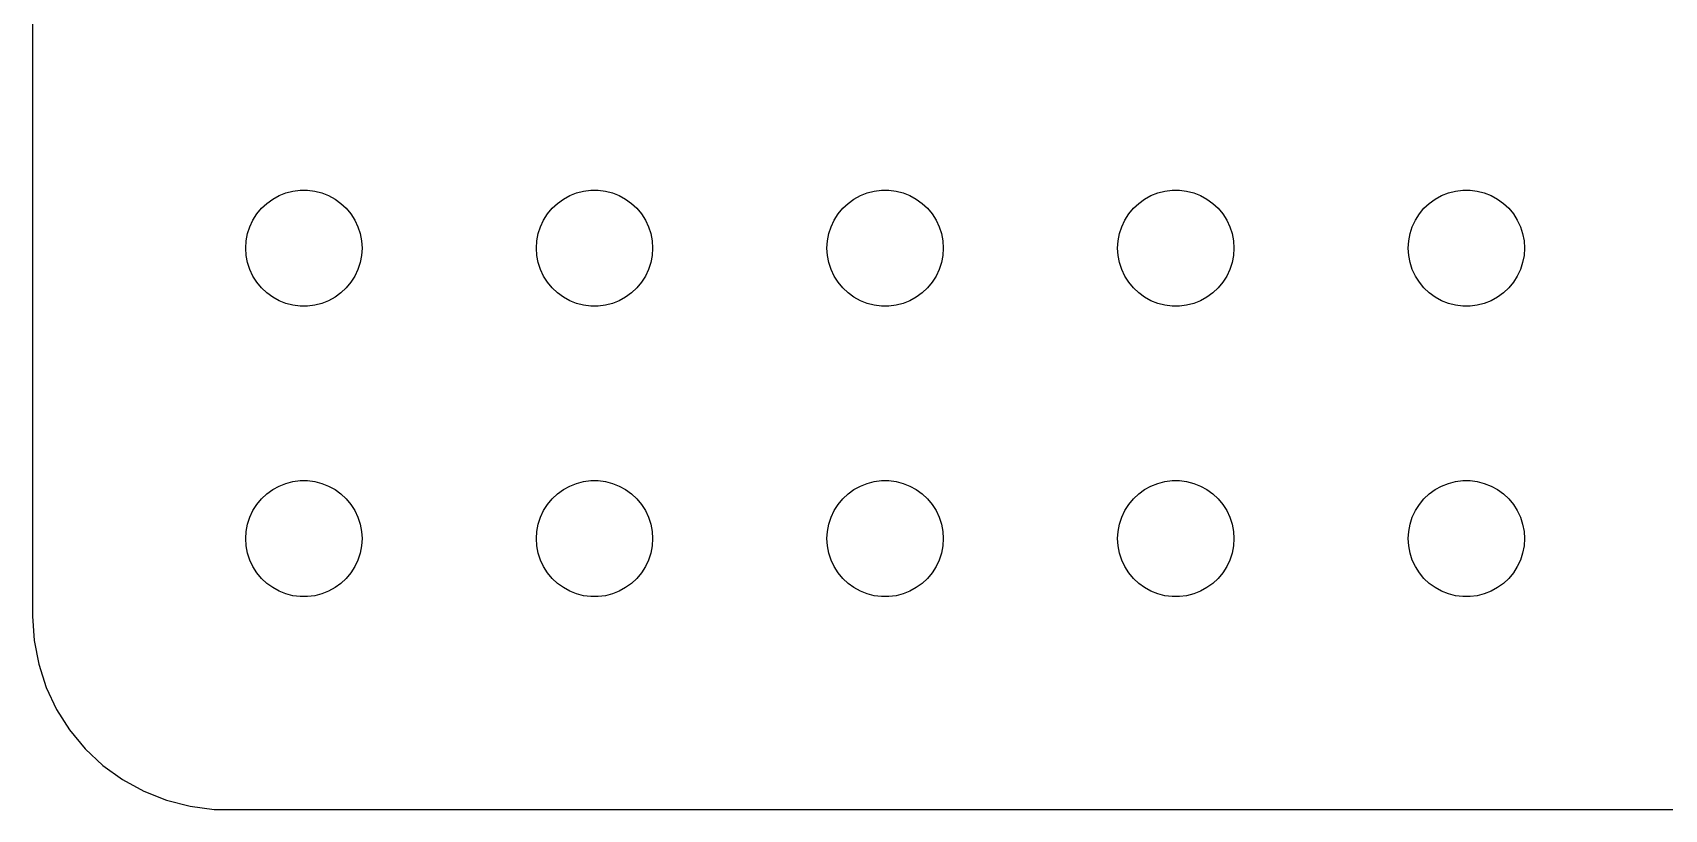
# Model space of a CAD drawing. Header units: metres. Extents: x -44 to 44, y 140 to 346.
# Drawn here: x -44.5 to -2.39, y 194.01 to 214.06 of the extents above; entities that cross this region are included whole.
import ezdxf

# ---------------------------------------------------------------- set-up
doc = ezdxf.new("R2010")
doc.units = ezdxf.units.M

msp = doc.modelspace()

# ---------------------------------------------------------------- linework, layer by layer
for p, q in [((-44.5, 233), (-44.5, 199)), ((-38.4561, 209.656), (-38.3037, 209.766)), ((-38.3037, 209.766), (-38.1387, 209.857)), ((-38.1387, 209.857), (-37.9635, 209.927)), ((-37.9635, 209.927), (-37.7811, 209.973)), ((-37.7811, 209.973), (-37.5942, 209.997)), ((-37.5942, 209.997), (-37.4058, 209.997)), ((-37.4058, 209.997), (-37.2189, 209.973)), ((-37.2189, 209.973), (-37.0365, 209.927)), ((-37.0365, 209.927), (-36.8613, 209.857)), ((-36.8613, 209.857), (-36.6963, 209.766)), ((-36.6963, 209.766), (-36.5439, 209.656)), ((-30.9561, 209.656), (-30.8037, 209.766)), ((-30.8037, 209.766), (-30.6387, 209.857)), ((-30.6387, 209.857), (-30.4635, 209.927)), ((-30.4635, 209.927), (-30.2811, 209.973)), ((-30.2811, 209.973), (-30.0942, 209.997)), ((-30.0942, 209.997), (-29.9058, 209.997)), ((-29.9058, 209.997), (-29.7189, 209.973)), ((-29.7189, 209.973), (-29.5365, 209.927)), ((-29.5365, 209.927), (-29.3613, 209.857)), ((-29.3613, 209.857), (-29.1963, 209.766)), ((-29.1963, 209.766), (-29.0439, 209.656)), ((-23.4561, 209.656), (-23.3037, 209.766)), ((-23.3037, 209.766), (-23.1387, 209.857)), ((-23.1387, 209.857), (-22.9635, 209.927)), ((-22.9635, 209.927), (-22.7811, 209.973)), ((-22.7811, 209.973), (-22.5942, 209.997)), ((-22.5942, 209.997), (-22.4058, 209.997)), ((-22.4058, 209.997), (-22.2189, 209.973)), ((-22.2189, 209.973), (-22.0365, 209.927)), ((-22.0365, 209.927), (-21.8613, 209.857)), ((-21.8613, 209.857), (-21.6963, 209.766)), ((-21.6963, 209.766), (-21.5439, 209.656)), ((-15.9561, 209.656), (-15.8037, 209.766)), ((-15.8037, 209.766), (-15.6387, 209.857)), ((-15.6387, 209.857), (-15.4635, 209.927)), ((-15.4635, 209.927), (-15.2811, 209.973)), ((-15.2811, 209.973), (-15.0942, 209.997)), ((-15.0942, 209.997), (-14.9058, 209.997)), ((-14.9058, 209.997), (-14.7189, 209.973)), ((-14.7189, 209.973), (-14.5365, 209.927)), ((-14.5365, 209.927), (-14.3613, 209.857)), ((-14.3613, 209.857), (-14.1963, 209.766)), ((-14.1963, 209.766), (-14.0439, 209.656)), ((-8.45613, 209.656), (-8.30373, 209.766)), ((-8.30373, 209.766), (-8.13866, 209.857)), ((-8.13866, 209.857), (-7.96352, 209.927)), ((-7.96352, 209.927), (-7.78107, 209.973)), ((-7.78107, 209.973), (-7.59418, 209.997)), ((-7.59418, 209.997), (-7.40581, 209.997)), ((-7.40581, 209.997), (-7.21892, 209.973)), ((-7.21892, 209.973), (-7.03647, 209.927)), ((-7.03647, 209.927), (-6.86133, 209.857)), ((-6.86133, 209.857), (-6.69626, 209.766)), ((-6.69626, 209.766), (-6.54385, 209.656)), ((-38.8145, 209.223), (-38.7135, 209.382)), ((-38.7135, 209.382), (-38.5934, 209.527)), ((-38.5934, 209.527), (-38.4561, 209.656)), ((-36.5439, 209.656), (-36.4065, 209.527)), ((-36.4065, 209.527), (-36.2865, 209.382)), ((-36.2865, 209.382), (-36.1855, 209.223)), ((-31.3145, 209.223), (-31.2135, 209.382)), ((-31.2135, 209.382), (-31.0934, 209.527)), ((-31.0934, 209.527), (-30.9561, 209.656)), ((-29.0439, 209.656), (-28.9065, 209.527)), ((-28.9065, 209.527), (-28.7865, 209.382)), ((-28.7865, 209.382), (-28.6855, 209.223)), ((-23.8145, 209.223), (-23.7135, 209.382)), ((-23.7135, 209.382), (-23.5934, 209.527)), ((-23.5934, 209.527), (-23.4561, 209.656)), ((-21.5439, 209.656), (-21.4065, 209.527)), ((-21.4065, 209.527), (-21.2865, 209.382)), ((-21.2865, 209.382), (-21.1855, 209.223)), ((-16.3145, 209.223), (-16.2135, 209.382)), ((-16.2135, 209.382), (-16.0934, 209.527)), ((-16.0934, 209.527), (-15.9561, 209.656)), ((-14.0439, 209.656), (-13.9065, 209.527)), ((-13.9065, 209.527), (-13.7865, 209.382)), ((-13.7865, 209.382), (-13.6855, 209.223)), ((-8.81445, 209.223), (-8.71352, 209.382)), ((-8.71352, 209.382), (-8.59344, 209.527)), ((-8.59344, 209.527), (-8.45613, 209.656)), ((-6.54385, 209.656), (-6.40654, 209.527)), ((-6.40654, 209.527), (-6.28647, 209.382)), ((-6.28647, 209.382), (-6.18553, 209.223)), ((-38.9882, 208.688), (-38.9529, 208.873)), ((-38.9529, 208.873), (-38.8947, 209.052)), ((-38.8947, 209.052), (-38.8145, 209.223)), ((-36.1855, 209.223), (-36.1053, 209.052)), ((-36.1053, 209.052), (-36.0471, 208.873)), ((-36.0471, 208.873), (-36.0118, 208.688)), ((-31.4882, 208.688), (-31.4529, 208.873)), ((-31.4529, 208.873), (-31.3947, 209.052)), ((-31.3947, 209.052), (-31.3145, 209.223)), ((-28.6855, 209.223), (-28.6053, 209.052)), ((-28.6053, 209.052), (-28.5471, 208.873)), ((-28.5471, 208.873), (-28.5118, 208.688)), ((-23.9882, 208.688), (-23.9529, 208.873)), ((-23.9529, 208.873), (-23.8947, 209.052)), ((-23.8947, 209.052), (-23.8145, 209.223)), ((-21.1855, 209.223), (-21.1053, 209.052)), ((-21.1053, 209.052), (-21.0471, 208.873)), ((-21.0471, 208.873), (-21.0118, 208.688)), ((-16.4882, 208.688), (-16.4529, 208.873)), ((-16.4529, 208.873), (-16.3947, 209.052)), ((-16.3947, 209.052), (-16.3145, 209.223)), ((-13.6855, 209.223), (-13.6053, 209.052)), ((-13.6053, 209.052), (-13.5471, 208.873)), ((-13.5471, 208.873), (-13.5118, 208.688)), ((-8.98816, 208.688), (-8.95287, 208.873)), ((-8.95287, 208.873), (-8.89465, 209.052)), ((-8.89465, 209.052), (-8.81445, 209.223)), ((-6.18553, 209.223), (-6.10533, 209.052)), ((-6.10533, 209.052), (-6.04712, 208.873)), ((-6.04712, 208.873), (-6.01183, 208.688)), ((-39, 208.5), (-38.9882, 208.688)), ((-38.9882, 208.312), (-39, 208.5)), ((-36.0118, 208.688), (-36, 208.5)), ((-36, 208.5), (-36.0118, 208.312)), ((-31.5, 208.5), (-31.4882, 208.688)), ((-31.4882, 208.312), (-31.5, 208.5)), ((-28.5118, 208.688), (-28.5, 208.5)), ((-28.5, 208.5), (-28.5118, 208.312)), ((-24, 208.5), (-23.9882, 208.688)), ((-23.9882, 208.312), (-24, 208.5)), ((-21.0118, 208.688), (-21, 208.5)), ((-21, 208.5), (-21.0118, 208.312)), ((-16.5, 208.5), (-16.4882, 208.688)), ((-16.4882, 208.312), (-16.5, 208.5)), ((-13.5118, 208.688), (-13.5, 208.5)), ((-13.5, 208.5), (-13.5118, 208.312)), ((-9, 208.5), (-8.98816, 208.688)), ((-8.98816, 208.312), (-9, 208.5)), ((-6.01183, 208.688), (-6, 208.5)), ((-6, 208.5), (-6.01183, 208.312)), ((-38.9529, 208.127), (-38.9882, 208.312)), ((-38.8947, 207.948), (-38.9529, 208.127)), ((-36.0471, 208.127), (-36.1053, 207.948)), ((-36.0118, 208.312), (-36.0471, 208.127)), ((-31.4529, 208.127), (-31.4882, 208.312)), ((-31.3947, 207.948), (-31.4529, 208.127)), ((-28.5471, 208.127), (-28.6053, 207.948)), ((-28.5118, 208.312), (-28.5471, 208.127)), ((-23.9529, 208.127), (-23.9882, 208.312)), ((-23.8947, 207.948), (-23.9529, 208.127)), ((-21.0471, 208.127), (-21.1053, 207.948)), ((-21.0118, 208.312), (-21.0471, 208.127)), ((-16.4529, 208.127), (-16.4882, 208.312)), ((-16.3947, 207.948), (-16.4529, 208.127)), ((-13.5471, 208.127), (-13.6053, 207.948)), ((-13.5118, 208.312), (-13.5471, 208.127)), ((-8.95287, 208.127), (-8.98816, 208.312)), ((-8.89465, 207.948), (-8.95287, 208.127)), ((-6.04712, 208.127), (-6.10533, 207.948)), ((-6.01183, 208.312), (-6.04712, 208.127)), ((-38.8145, 207.777), (-38.8947, 207.948)), ((-38.7135, 207.618), (-38.8145, 207.777)), ((-38.5934, 207.473), (-38.7135, 207.618)), ((-36.2865, 207.618), (-36.4065, 207.473)), ((-36.1855, 207.777), (-36.2865, 207.618)), ((-36.1053, 207.948), (-36.1855, 207.777)), ((-31.3145, 207.777), (-31.3947, 207.948)), ((-31.2135, 207.618), (-31.3145, 207.777)), ((-31.0934, 207.473), (-31.2135, 207.618)), ((-28.7865, 207.618), (-28.9065, 207.473)), ((-28.6855, 207.777), (-28.7865, 207.618)), ((-28.6053, 207.948), (-28.6855, 207.777)), ((-23.8145, 207.777), (-23.8947, 207.948)), ((-23.7135, 207.618), (-23.8145, 207.777)), ((-23.5934, 207.473), (-23.7135, 207.618)), ((-21.2865, 207.618), (-21.4065, 207.473)), ((-21.1855, 207.777), (-21.2865, 207.618)), ((-21.1053, 207.948), (-21.1855, 207.777)), ((-16.3145, 207.777), (-16.3947, 207.948)), ((-16.2135, 207.618), (-16.3145, 207.777)), ((-16.0934, 207.473), (-16.2135, 207.618)), ((-13.7865, 207.618), (-13.9065, 207.473)), ((-13.6855, 207.777), (-13.7865, 207.618)), ((-13.6053, 207.948), (-13.6855, 207.777)), ((-8.81445, 207.777), (-8.89465, 207.948)), ((-8.71352, 207.618), (-8.81445, 207.777)), ((-8.59344, 207.473), (-8.71352, 207.618)), ((-6.28647, 207.618), (-6.40654, 207.473)), ((-6.18553, 207.777), (-6.28647, 207.618)), ((-6.10533, 207.948), (-6.18553, 207.777)), ((-38.4561, 207.344), (-38.5934, 207.473)), ((-38.3037, 207.234), (-38.4561, 207.344)), ((-38.1387, 207.143), (-38.3037, 207.234)), ((-36.6963, 207.234), (-36.8613, 207.143)), ((-36.5439, 207.344), (-36.6963, 207.234)), ((-36.4065, 207.473), (-36.5439, 207.344)), ((-30.9561, 207.344), (-31.0934, 207.473)), ((-30.8037, 207.234), (-30.9561, 207.344)), ((-30.6387, 207.143), (-30.8037, 207.234)), ((-29.1963, 207.234), (-29.3613, 207.143)), ((-29.0439, 207.344), (-29.1963, 207.234)), ((-28.9065, 207.473), (-29.0439, 207.344)), ((-23.4561, 207.344), (-23.5934, 207.473)), ((-23.3037, 207.234), (-23.4561, 207.344)), ((-23.1387, 207.143), (-23.3037, 207.234)), ((-21.6963, 207.234), (-21.8613, 207.143)), ((-21.5439, 207.344), (-21.6963, 207.234)), ((-21.4065, 207.473), (-21.5439, 207.344)), ((-15.9561, 207.344), (-16.0934, 207.473)), ((-15.8037, 207.234), (-15.9561, 207.344)), ((-15.6387, 207.143), (-15.8037, 207.234)), ((-14.1963, 207.234), (-14.3613, 207.143)), ((-14.0439, 207.344), (-14.1963, 207.234)), ((-13.9065, 207.473), (-14.0439, 207.344)), ((-8.45613, 207.344), (-8.59344, 207.473)), ((-8.30373, 207.234), (-8.45613, 207.344)), ((-8.13866, 207.143), (-8.30373, 207.234)), ((-6.69626, 207.234), (-6.86133, 207.143)), ((-6.54385, 207.344), (-6.69626, 207.234)), ((-6.40654, 207.473), (-6.54385, 207.344)), ((-37.9635, 207.073), (-38.1387, 207.143)), ((-37.7811, 207.027), (-37.9635, 207.073)), ((-37.5942, 207.003), (-37.7811, 207.027)), ((-37.4058, 207.003), (-37.5942, 207.003)), ((-37.2189, 207.027), (-37.4058, 207.003)), ((-37.0365, 207.073), (-37.2189, 207.027)), ((-36.8613, 207.143), (-37.0365, 207.073)), ((-30.4635, 207.073), (-30.6387, 207.143)), ((-30.2811, 207.027), (-30.4635, 207.073)), ((-30.0942, 207.003), (-30.2811, 207.027)), ((-29.9058, 207.003), (-30.0942, 207.003)), ((-29.7189, 207.027), (-29.9058, 207.003)), ((-29.5365, 207.073), (-29.7189, 207.027)), ((-29.3613, 207.143), (-29.5365, 207.073)), ((-22.9635, 207.073), (-23.1387, 207.143)), ((-22.7811, 207.027), (-22.9635, 207.073)), ((-22.5942, 207.003), (-22.7811, 207.027)), ((-22.4058, 207.003), (-22.5942, 207.003)), ((-22.2189, 207.027), (-22.4058, 207.003)), ((-22.0365, 207.073), (-22.2189, 207.027)), ((-21.8613, 207.143), (-22.0365, 207.073)), ((-15.4635, 207.073), (-15.6387, 207.143)), ((-15.2811, 207.027), (-15.4635, 207.073)), ((-15.0942, 207.003), (-15.2811, 207.027)), ((-14.9058, 207.003), (-15.0942, 207.003)), ((-14.7189, 207.027), (-14.9058, 207.003)), ((-14.5365, 207.073), (-14.7189, 207.027)), ((-14.3613, 207.143), (-14.5365, 207.073)), ((-7.96352, 207.073), (-8.13866, 207.143)), ((-7.78107, 207.027), (-7.96352, 207.073)), ((-7.59418, 207.003), (-7.78107, 207.027)), ((-7.40581, 207.003), (-7.59418, 207.003)), ((-7.21892, 207.027), (-7.40581, 207.003)), ((-7.03647, 207.073), (-7.21892, 207.027)), ((-6.86133, 207.143), (-7.03647, 207.073)), ((-38.5934, 202.027), (-38.4561, 202.156)), ((-38.4561, 202.156), (-38.3037, 202.266)), ((-38.3037, 202.266), (-38.1387, 202.357)), ((-38.1387, 202.357), (-37.9635, 202.427)), ((-37.9635, 202.427), (-37.7811, 202.473)), ((-37.7811, 202.473), (-37.5942, 202.497)), ((-37.5942, 202.497), (-37.4058, 202.497)), ((-37.4058, 202.497), (-37.2189, 202.473)), ((-37.2189, 202.473), (-37.0365, 202.427)), ((-37.0365, 202.427), (-36.8613, 202.357)), ((-36.8613, 202.357), (-36.6963, 202.266)), ((-36.6963, 202.266), (-36.5439, 202.156)), ((-36.5439, 202.156), (-36.4065, 202.027)), ((-31.0934, 202.027), (-30.9561, 202.156)), ((-30.9561, 202.156), (-30.8037, 202.266)), ((-30.8037, 202.266), (-30.6387, 202.357)), ((-30.6387, 202.357), (-30.4635, 202.427)), ((-30.4635, 202.427), (-30.2811, 202.473)), ((-30.2811, 202.473), (-30.0942, 202.497)), ((-30.0942, 202.497), (-29.9058, 202.497)), ((-29.9058, 202.497), (-29.7189, 202.473)), ((-29.7189, 202.473), (-29.5365, 202.427)), ((-29.5365, 202.427), (-29.3613, 202.357)), ((-29.3613, 202.357), (-29.1963, 202.266)), ((-29.1963, 202.266), (-29.0439, 202.156)), ((-29.0439, 202.156), (-28.9065, 202.027)), ((-23.5934, 202.027), (-23.4561, 202.156)), ((-23.4561, 202.156), (-23.3037, 202.266)), ((-23.3037, 202.266), (-23.1387, 202.357)), ((-23.1387, 202.357), (-22.9635, 202.427)), ((-22.9635, 202.427), (-22.7811, 202.473)), ((-22.7811, 202.473), (-22.5942, 202.497)), ((-22.5942, 202.497), (-22.4058, 202.497)), ((-22.4058, 202.497), (-22.2189, 202.473)), ((-22.2189, 202.473), (-22.0365, 202.427)), ((-22.0365, 202.427), (-21.8613, 202.357)), ((-21.8613, 202.357), (-21.6963, 202.266)), ((-21.6963, 202.266), (-21.5439, 202.156)), ((-21.5439, 202.156), (-21.4065, 202.027)), ((-16.0934, 202.027), (-15.9561, 202.156)), ((-15.9561, 202.156), (-15.8037, 202.266)), ((-15.8037, 202.266), (-15.6387, 202.357)), ((-15.6387, 202.357), (-15.4635, 202.427)), ((-15.4635, 202.427), (-15.2811, 202.473)), ((-15.2811, 202.473), (-15.0942, 202.497)), ((-15.0942, 202.497), (-14.9058, 202.497)), ((-14.9058, 202.497), (-14.7189, 202.473)), ((-14.7189, 202.473), (-14.5365, 202.427)), ((-14.5365, 202.427), (-14.3613, 202.357)), ((-14.3613, 202.357), (-14.1963, 202.266)), ((-14.1963, 202.266), (-14.0439, 202.156)), ((-14.0439, 202.156), (-13.9065, 202.027)), ((-8.59344, 202.027), (-8.45613, 202.156)), ((-8.45613, 202.156), (-8.30373, 202.266)), ((-8.30373, 202.266), (-8.13866, 202.357)), ((-8.13866, 202.357), (-7.96352, 202.427)), ((-7.96352, 202.427), (-7.78107, 202.473)), ((-7.78107, 202.473), (-7.59418, 202.497)), ((-7.59418, 202.497), (-7.40581, 202.497)), ((-7.40581, 202.497), (-7.21892, 202.473)), ((-7.21892, 202.473), (-7.03647, 202.427)), ((-7.03647, 202.427), (-6.86133, 202.357)), ((-6.86133, 202.357), (-6.69626, 202.266)), ((-6.69626, 202.266), (-6.54385, 202.156)), ((-6.54385, 202.156), (-6.40654, 202.027)), ((-38.8947, 201.552), (-38.8145, 201.723)), ((-38.8145, 201.723), (-38.7135, 201.882)), ((-38.7135, 201.882), (-38.5934, 202.027)), ((-36.4065, 202.027), (-36.2865, 201.882)), ((-36.2865, 201.882), (-36.1855, 201.723)), ((-36.1855, 201.723), (-36.1053, 201.552)), ((-31.3947, 201.552), (-31.3145, 201.723)), ((-31.3145, 201.723), (-31.2135, 201.882)), ((-31.2135, 201.882), (-31.0934, 202.027)), ((-28.9065, 202.027), (-28.7865, 201.882)), ((-28.7865, 201.882), (-28.6855, 201.723)), ((-28.6855, 201.723), (-28.6053, 201.552)), ((-23.8947, 201.552), (-23.8145, 201.723)), ((-23.8145, 201.723), (-23.7135, 201.882)), ((-23.7135, 201.882), (-23.5934, 202.027)), ((-21.4065, 202.027), (-21.2865, 201.882)), ((-21.2865, 201.882), (-21.1855, 201.723)), ((-21.1855, 201.723), (-21.1053, 201.552)), ((-16.3947, 201.552), (-16.3145, 201.723)), ((-16.3145, 201.723), (-16.2135, 201.882)), ((-16.2135, 201.882), (-16.0934, 202.027)), ((-13.9065, 202.027), (-13.7865, 201.882)), ((-13.7865, 201.882), (-13.6855, 201.723)), ((-13.6855, 201.723), (-13.6053, 201.552)), ((-8.89465, 201.552), (-8.81445, 201.723)), ((-8.81445, 201.723), (-8.71352, 201.882)), ((-8.71352, 201.882), (-8.59344, 202.027)), ((-6.40654, 202.027), (-6.28647, 201.882)), ((-6.28647, 201.882), (-6.18553, 201.723)), ((-6.18553, 201.723), (-6.10533, 201.552)), ((-38.9882, 201.188), (-38.9529, 201.373)), ((-38.9529, 201.373), (-38.8947, 201.552)), ((-36.1053, 201.552), (-36.0471, 201.373)), ((-36.0471, 201.373), (-36.0118, 201.188)), ((-31.4882, 201.188), (-31.4529, 201.373)), ((-31.4529, 201.373), (-31.3947, 201.552)), ((-28.6053, 201.552), (-28.5471, 201.373)), ((-28.5471, 201.373), (-28.5118, 201.188)), ((-23.9882, 201.188), (-23.9529, 201.373)), ((-23.9529, 201.373), (-23.8947, 201.552)), ((-21.1053, 201.552), (-21.0471, 201.373)), ((-21.0471, 201.373), (-21.0118, 201.188)), ((-16.4882, 201.188), (-16.4529, 201.373)), ((-16.4529, 201.373), (-16.3947, 201.552)), ((-13.6053, 201.552), (-13.5471, 201.373)), ((-13.5471, 201.373), (-13.5118, 201.188)), ((-8.98816, 201.188), (-8.95287, 201.373)), ((-8.95287, 201.373), (-8.89465, 201.552)), ((-6.10533, 201.552), (-6.04712, 201.373)), ((-6.04712, 201.373), (-6.01183, 201.188)), ((-39, 201), (-38.9882, 201.188)), ((-38.9882, 200.812), (-39, 201)), ((-36.0118, 201.188), (-36, 201)), ((-36, 201), (-36.0118, 200.812)), ((-31.5, 201), (-31.4882, 201.188)), ((-31.4882, 200.812), (-31.5, 201)), ((-28.5118, 201.188), (-28.5, 201)), ((-28.5, 201), (-28.5118, 200.812)), ((-24, 201), (-23.9882, 201.188)), ((-23.9882, 200.812), (-24, 201)), ((-21.0118, 201.188), (-21, 201)), ((-21, 201), (-21.0118, 200.812)), ((-16.5, 201), (-16.4882, 201.188)), ((-16.4882, 200.812), (-16.5, 201)), ((-13.5118, 201.188), (-13.5, 201)), ((-13.5, 201), (-13.5118, 200.812)), ((-9, 201), (-8.98816, 201.188)), ((-8.98816, 200.812), (-9, 201)), ((-6.01183, 201.188), (-6, 201)), ((-6, 201), (-6.01183, 200.812)), ((-38.9529, 200.627), (-38.9882, 200.812)), ((-38.8947, 200.448), (-38.9529, 200.627)), ((-38.8145, 200.277), (-38.8947, 200.448)), ((-36.1053, 200.448), (-36.1855, 200.277)), ((-36.0471, 200.627), (-36.1053, 200.448)), ((-36.0118, 200.812), (-36.0471, 200.627)), ((-31.4529, 200.627), (-31.4882, 200.812)), ((-31.3947, 200.448), (-31.4529, 200.627)), ((-31.3145, 200.277), (-31.3947, 200.448)), ((-28.6053, 200.448), (-28.6855, 200.277)), ((-28.5471, 200.627), (-28.6053, 200.448)), ((-28.5118, 200.812), (-28.5471, 200.627)), ((-23.9529, 200.627), (-23.9882, 200.812)), ((-23.8947, 200.448), (-23.9529, 200.627)), ((-23.8145, 200.277), (-23.8947, 200.448)), ((-21.1053, 200.448), (-21.1855, 200.277)), ((-21.0471, 200.627), (-21.1053, 200.448)), ((-21.0118, 200.812), (-21.0471, 200.627)), ((-16.4529, 200.627), (-16.4882, 200.812)), ((-16.3947, 200.448), (-16.4529, 200.627)), ((-16.3145, 200.277), (-16.3947, 200.448)), ((-13.6053, 200.448), (-13.6855, 200.277)), ((-13.5471, 200.627), (-13.6053, 200.448)), ((-13.5118, 200.812), (-13.5471, 200.627)), ((-8.95287, 200.627), (-8.98816, 200.812)), ((-8.89465, 200.448), (-8.95287, 200.627)), ((-8.81445, 200.277), (-8.89465, 200.448)), ((-6.10533, 200.448), (-6.18553, 200.277)), ((-6.04712, 200.627), (-6.10533, 200.448)), ((-6.01183, 200.812), (-6.04712, 200.627)), ((-38.7135, 200.118), (-38.8145, 200.277)), ((-38.5934, 199.973), (-38.7135, 200.118)), ((-36.2865, 200.118), (-36.4065, 199.973)), ((-36.1855, 200.277), (-36.2865, 200.118)), ((-31.2135, 200.118), (-31.3145, 200.277)), ((-31.0934, 199.973), (-31.2135, 200.118)), ((-28.7865, 200.118), (-28.9065, 199.973)), ((-28.6855, 200.277), (-28.7865, 200.118)), ((-23.7135, 200.118), (-23.8145, 200.277)), ((-23.5934, 199.973), (-23.7135, 200.118)), ((-21.2865, 200.118), (-21.4065, 199.973)), ((-21.1855, 200.277), (-21.2865, 200.118)), ((-16.2135, 200.118), (-16.3145, 200.277)), ((-16.0934, 199.973), (-16.2135, 200.118)), ((-13.7865, 200.118), (-13.9065, 199.973)), ((-13.6855, 200.277), (-13.7865, 200.118)), ((-8.71352, 200.118), (-8.81445, 200.277)), ((-8.59344, 199.973), (-8.71352, 200.118)), ((-6.28647, 200.118), (-6.40654, 199.973)), ((-6.18553, 200.277), (-6.28647, 200.118)), ((-38.4561, 199.844), (-38.5934, 199.973)), ((-38.3037, 199.734), (-38.4561, 199.844)), ((-38.1387, 199.643), (-38.3037, 199.734)), ((-37.9635, 199.573), (-38.1387, 199.643)), ((-36.8613, 199.643), (-37.0365, 199.573)), ((-36.6963, 199.734), (-36.8613, 199.643)), ((-36.5439, 199.844), (-36.6963, 199.734)), ((-36.4065, 199.973), (-36.5439, 199.844)), ((-30.9561, 199.844), (-31.0934, 199.973)), ((-30.8037, 199.734), (-30.9561, 199.844)), ((-30.6387, 199.643), (-30.8037, 199.734)), ((-30.4635, 199.573), (-30.6387, 199.643)), ((-29.3613, 199.643), (-29.5365, 199.573)), ((-29.1963, 199.734), (-29.3613, 199.643)), ((-29.0439, 199.844), (-29.1963, 199.734)), ((-28.9065, 199.973), (-29.0439, 199.844)), ((-23.4561, 199.844), (-23.5934, 199.973)), ((-23.3037, 199.734), (-23.4561, 199.844)), ((-23.1387, 199.643), (-23.3037, 199.734)), ((-22.9635, 199.573), (-23.1387, 199.643)), ((-21.8613, 199.643), (-22.0365, 199.573)), ((-21.6963, 199.734), (-21.8613, 199.643)), ((-21.5439, 199.844), (-21.6963, 199.734)), ((-21.4065, 199.973), (-21.5439, 199.844)), ((-15.9561, 199.844), (-16.0934, 199.973)), ((-15.8037, 199.734), (-15.9561, 199.844)), ((-15.6387, 199.643), (-15.8037, 199.734)), ((-15.4635, 199.573), (-15.6387, 199.643)), ((-14.3613, 199.643), (-14.5365, 199.573)), ((-14.1963, 199.734), (-14.3613, 199.643)), ((-14.0439, 199.844), (-14.1963, 199.734)), ((-13.9065, 199.973), (-14.0439, 199.844)), ((-8.45613, 199.844), (-8.59344, 199.973)), ((-8.30373, 199.734), (-8.45613, 199.844)), ((-8.13866, 199.643), (-8.30373, 199.734)), ((-7.96352, 199.573), (-8.13866, 199.643)), ((-6.86133, 199.643), (-7.03647, 199.573)), ((-6.69626, 199.734), (-6.86133, 199.643)), ((-6.54385, 199.844), (-6.69626, 199.734)), ((-6.40654, 199.973), (-6.54385, 199.844)), ((-37.7811, 199.527), (-37.9635, 199.573)), ((-37.5942, 199.503), (-37.7811, 199.527)), ((-37.4058, 199.503), (-37.5942, 199.503)), ((-37.2189, 199.527), (-37.4058, 199.503)), ((-37.0365, 199.573), (-37.2189, 199.527)), ((-30.2811, 199.527), (-30.4635, 199.573)), ((-30.0942, 199.503), (-30.2811, 199.527)), ((-29.9058, 199.503), (-30.0942, 199.503)), ((-29.7189, 199.527), (-29.9058, 199.503)), ((-29.5365, 199.573), (-29.7189, 199.527)), ((-22.7811, 199.527), (-22.9635, 199.573)), ((-22.5942, 199.503), (-22.7811, 199.527)), ((-22.4058, 199.503), (-22.5942, 199.503)), ((-22.2189, 199.527), (-22.4058, 199.503)), ((-22.0365, 199.573), (-22.2189, 199.527)), ((-15.2811, 199.527), (-15.4635, 199.573)), ((-15.0942, 199.503), (-15.2811, 199.527)), ((-14.9058, 199.503), (-15.0942, 199.503)), ((-14.7189, 199.527), (-14.9058, 199.503)), ((-14.5365, 199.573), (-14.7189, 199.527)), ((-7.78107, 199.527), (-7.96352, 199.573)), ((-7.59418, 199.503), (-7.78107, 199.527)), ((-7.40581, 199.503), (-7.59418, 199.503)), ((-7.21892, 199.527), (-7.40581, 199.503)), ((-7.03647, 199.573), (-7.21892, 199.527)), ((-44.5, 199), (-44.4606, 198.373)), ((-44.4606, 198.373), (-44.3429, 197.757)), ((-44.3429, 197.757), (-44.1489, 197.159)), ((-44.1489, 197.159), (-43.8815, 196.591)), ((-43.8815, 196.591), (-43.5451, 196.061)), ((-43.5451, 196.061), (-43.1448, 195.577)), ((-43.1448, 195.577), (-42.6871, 195.147)), ((-42.6871, 195.147), (-42.1791, 194.778)), ((-42.1791, 194.778), (-41.6289, 194.476)), ((-41.6289, 194.476), (-41.0451, 194.245)), ((-41.0451, 194.245), (-40.4369, 194.089)), ((-40.4369, 194.089), (-39.8139, 194.01)), ((-39.8139, 194.01), (39.8139, 194.01))]:
    msp.add_line(p, q)

doc.saveas('drawing.dxf')
